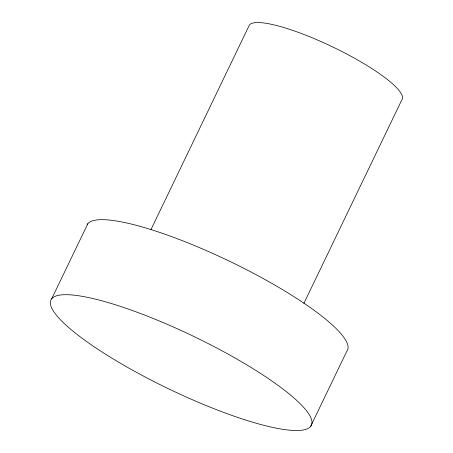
<?xml version="1.0" encoding="UTF-8"?>
<svg xmlns="http://www.w3.org/2000/svg" width="453" height="453" viewBox="0 0 453 453"><rect width="100%" height="100%" fill="white"/><g stroke="black" fill="none" stroke-linecap="round" stroke-linejoin="round"><path stroke-width="0.68" d="M51.721 298.742L87.831 223.714M150.951 229.609L249.456 24.926A85 17.089 25.7 0 1 336.738 48.913A85 17.089 25.7 0 1 401.737 100.068L303.844 303.47M310.599 426.483A144.501 29.054 25.7 0 0 132.848 310.679A144.501 29.054 25.7 0 0 100.034 350.673A144.501 29.054 25.7 0 0 310.599 426.483L346.704 351.454A144.501 29.054 25.7 0 0 233.21 263.017A144.501 29.054 25.7 0 0 87.089 224.852"/></g></svg>
